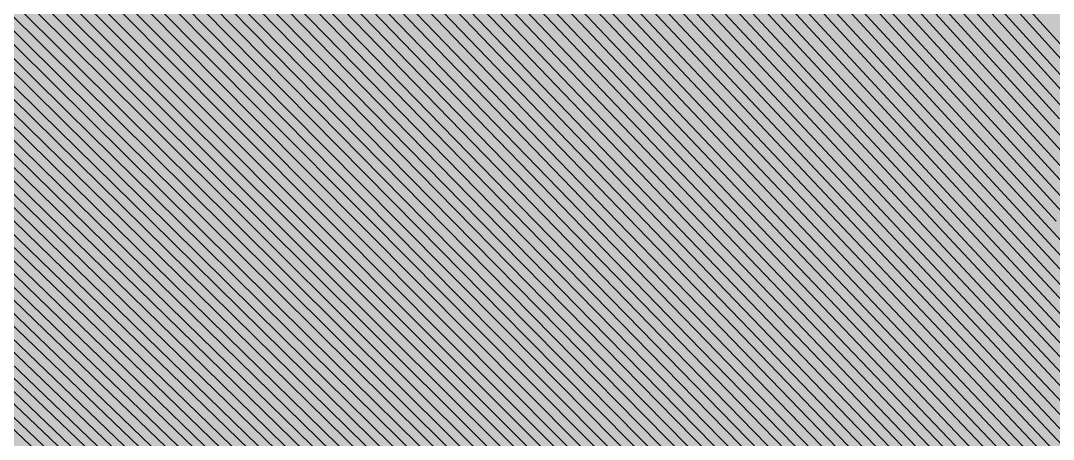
# Model space of a CAD drawing. Header units: metres. Extents: x -7231 to 10969, y -37556 to 1873.
# Drawn here: x -193.8 to 19.5, y -18148.8 to -18062.3 of the extents above; entities that cross this region are included whole.
import ezdxf

# ---------------------------------------------------------------- set-up
doc = ezdxf.new("R2010")
doc.units = ezdxf.units.M
for name, color, linetype in [('Metal1', 4, 'CONTINUOUS'), ('Metal2', 3, 'CONTINUOUS'), ('Polyimide', 7, 'CONTINUOUS')]:
    doc.layers.add(name, color=color, linetype=linetype)

msp = doc.modelspace()

# ---------------------------------------------------------------- hatches: boundary and pattern name
at = {"layer": 'Polyimide'}
msp.add_hatch(color=7, dxfattribs=at).paths.add_polyline_path([(4065.69, -468), (4066.67, -501.99), (4068.51, -535.99), (4071.41, -569.99), (4075.54, -603.99), (4081.04, -637.99), (4088.01, -671.99), (4096.52, -705.98), (4106.62, -739.98), (4118.33, -773.98), (4131.63, -807.98), (4146.49, -841.98), (4162.87, -875.98), (4180.68, -909.97), (4199.83, -943.97), (4220.22, -977.97), (4241.73, -1011.97), (4264.21, -1045.97), (4287.52, -1079.96), (4311.51, -1113.96), (4336.01, -1147.96), (4360.86, -1181.96), (4385.88, -1215.96), (4410.89, -1249.96), (4435.74, -1283.95), (4460.24, -1317.95), (4484.23, -1351.95), (4507.54, -1385.95), (4530.02, -1419.95), (4551.53, -1453.94), (4571.92, -1487.94), (4591.07, -1521.94), (4608.88, -1555.94), (4625.26, -1589.94), (4640.12, -1623.94), (4653.42, -1657.93), (4665.13, -1691.93), (4675.23, -1725.93), (4683.74, -1759.93), (4690.71, -1793.93), (4696.21, -1827.93), (4700.34, -1861.92), (4703.24, -1895.92), (4705.08, -1929.92), (4706.06, -1963.92), (4706.44, -1997.92), (4706.5, -2031.91), (4706.5, -4793.02), (4709.95, -4838.39), (4720.22, -4882.71), (4737.08, -4924.98), (4760.13, -4964.2), (4788.85, -4999.49), (4822.58, -5030.03), (4860.53, -5055.12), (4901.85, -5074.18), (4901.85, -5074.18), (4970.68, -5105.23), (5034.7, -5145.26), (5092.76, -5193.54), (5143.8, -5249.19), (5186.89, -5311.2), (5221.24, -5378.44), (5246.23, -5449.69), (5261.41, -5523.66), (5266.5, -5599), (5261.41, -5674.34), (5246.23, -5748.31), (5221.24, -5819.56), (5186.89, -5886.8), (5143.8, -5948.81), (5092.76, -6004.46), (5034.7, -6052.74), (4970.68, -6092.77), (4901.85, -6123.82), (4860.53, -6142.88), (4822.58, -6167.97), (4788.85, -6198.51), (4760.13, -6233.8), (4737.08, -6273.02), (4720.22, -6315.29), (4709.95, -6359.61), (4706.5, -6404.98), (4706.5, -9221.52), (4709.95, -9266.88), (4720.22, -9311.21), (4737.08, -9353.47), (4760.13, -9392.7), (4788.85, -9427.98), (4822.58, -9458.52), (4860.53, -9483.61), (4901.85, -9502.67), (4970.68, -9533.72), (5034.7, -9573.75), (5092.76, -9622.03), (5143.8, -9677.68), (5186.89, -9739.69), (5221.24, -9806.94), (5246.23, -9878.19), (5261.41, -9952.16), (5266.5, -10027.49), (5261.41, -10102.83), (5246.23, -10176.8), (5221.24, -10248.05), (5186.89, -10315.3), (5143.8, -10377.31), (5092.76, -10432.96), (5034.7, -10481.24), (4970.68, -10521.27), (4901.85, -10552.32), (4860.53, -10571.38), (4822.58, -10596.46), (4788.85, -10627), (4760.13, -10662.29), (4737.08, -10701.52), (4720.22, -10743.78), (4709.95, -10788.1), (4706.5, -10833.47), (4706.5, -13650.01), (4709.95, -13695.38), (4720.22, -13739.7), (4737.08, -13781.96), (4760.13, -13821.19), (4788.85, -13856.48), (4822.58, -13887.02), (4860.53, -13912.11), (4901.85, -13931.17), (4970.68, -13962.22), (5034.7, -14002.25), (5092.76, -14050.53), (5143.8, -14106.18), (5186.89, -14168.19), (5221.24, -14235.43), (5246.23, -14306.68), (5261.41, -14380.65), (5266.5, -14455.99), (5261.41, -14531.33), (5246.23, -14605.29), (5221.24, -14676.55), (5186.89, -14743.79), (5143.8, -14805.8), (5092.76, -14861.45), (5034.7, -14909.73), (4970.68, -14949.76), (4901.85, -14980.81), (4860.53, -14999.87), (4822.58, -15024.96), (4788.85, -15055.5), (4760.13, -15090.79), (4737.08, -15130.01), (4720.22, -15172.27), (4709.95, -15216.6), (4706.5, -15261.97), (4706.5, -15455.99), (4720.95, -15750.04), (4764.14, -16041.26), (4835.68, -16326.84), (4934.86, -16604.04), (5060.74, -16870.18), (5212.09, -17122.7), (5387.47, -17359.17), (5585.18, -17577.31), (5803.32, -17775.02), (6039.79, -17950.4), (6292.31, -18101.75), (6558.45, -18227.63), (6835.65, -18326.81), (7121.23, -18398.34), (7412.45, -18441.54), (7706.5, -18455.99), (9969.01, -18455.99), (10047.42, -18459.84), (10125.08, -18471.36), (10201.23, -18490.44), (10275.15, -18516.89), (10346.12, -18550.45), (10413.46, -18590.81), (10476.52, -18637.58), (10534.69, -18690.3), (10587.41, -18748.47), (10634.18, -18811.53), (10674.54, -18878.87), (10708.11, -18949.84), (10734.56, -19023.76), (10753.63, -19099.92), (10765.15, -19177.58), (10769.01, -19255.99), (10769.01, -20895.8), (10730.24, -20951.41), (10694.6, -21009.08), (10662.21, -21068.63), (10633.17, -21129.89), (10607.55, -21192.66), (10585.45, -21256.74), (10566.93, -21321.96), (10552.05, -21388.09), (10540.84, -21454.95), (10533.35, -21522.33), (10529.6, -21590.02), (10529.6, -21657.81), (10533.35, -21725.5), (10540.84, -21792.87), (10552.05, -21859.73), (10566.93, -21925.87), (10585.45, -21991.08), (10607.55, -22055.17), (10633.17, -22117.94), (10662.21, -22179.19), (10694.6, -22238.74), (10730.24, -22296.41), (10769.01, -22352.03), (10769.01, -32454.24), (10728.74, -32510.49), (10691.72, -32568.92), (10658.05, -32629.35), (10627.85, -32691.58), (10601.2, -32755.42), (10578.21, -32820.67), (10558.93, -32887.1), (10543.44, -32954.52), (10531.77, -33022.71), (10523.97, -33091.44), (10520.07, -33160.51), (10520.07, -33229.69), (10523.97, -33298.75), (10531.77, -33367.49), (10543.44, -33435.67), (10558.93, -33503.09), (10578.21, -33569.53), (10601.2, -33634.77), (10627.85, -33698.61), (10658.05, -33760.85), (10691.72, -33821.28), (10728.74, -33879.71), (10769.01, -33935.96), (10769.01, -36556), (10765.15, -36634.41), (10753.63, -36712.07), (10734.56, -36788.23), (10708.11, -36862.15), (10674.54, -36933.12), (10634.18, -37000.46), (10587.41, -37063.51), (10534.69, -37121.69), (10476.52, -37174.41), (10413.46, -37221.18), (10346.12, -37261.54), (10275.15, -37295.1), (10201.23, -37321.55), (10125.08, -37340.63), (10047.42, -37352.15), (9969.01, -37356), (-6231.01, -37356), (-6309.42, -37352.15), (-6387.08, -37340.63), (-6463.23, -37321.55), (-6537.15, -37295.1), (-6608.12, -37261.54), (-6675.46, -37221.18), (-6738.52, -37174.41), (-6796.69, -37121.69), (-6849.41, -37063.51), (-6896.18, -37000.46), (-6936.54, -36933.12), (-6970.11, -36862.15), (-6996.56, -36788.23), (-7015.63, -36712.07), (-7027.15, -36634.41), (-7031.01, -36556), (-7031.01, -33936), (-6990.74, -33879.75), (-6953.7, -33821.31), (-6920.03, -33760.88), (-6889.82, -33698.64), (-6863.18, -33634.8), (-6840.18, -33569.55), (-6820.9, -33503.11), (-6805.4, -33435.69), (-6793.74, -33367.49), (-6785.94, -33298.75), (-6782.03, -33229.68), (-6782.03, -33160.5), (-6785.94, -33091.43), (-6793.74, -33022.69), (-6805.4, -32954.5), (-6820.9, -32887.07), (-6840.18, -32820.63), (-6863.18, -32755.39), (-6889.82, -32691.54), (-6920.03, -32629.3), (-6953.7, -32568.87), (-6990.74, -32510.43), (-7031.01, -32454.18), (-7031.01, -22364.83), (-6990.74, -22308.58), (-6953.7, -22250.14), (-6920.03, -22189.71), (-6889.82, -22127.47), (-6863.18, -22063.62), (-6840.18, -21998.38), (-6820.9, -21931.94), (-6805.4, -21864.51), (-6793.74, -21796.32), (-6785.94, -21727.58), (-6782.03, -21658.51), (-6782.03, -21589.33), (-6785.94, -21520.26), (-6793.74, -21451.52), (-6805.4, -21383.32), (-6820.9, -21315.9), (-6840.18, -21249.46), (-6863.18, -21184.21), (-6889.82, -21120.37), (-6920.03, -21058.13), (-6953.7, -20997.7), (-6990.74, -20939.26), (-7031.01, -20883.01), (-7031.01, -19255.99), (-7027.15, -19177.58), (-7015.63, -19099.92), (-6996.56, -19023.76), (-6970.11, -18949.84), (-6936.54, -18878.87), (-6896.18, -18811.53), (-6849.41, -18748.47), (-6796.69, -18690.3), (-6738.52, -18637.58), (-6675.46, -18590.81), (-6608.12, -18550.45), (-6537.15, -18516.89), (-6463.23, -18490.44), (-6387.08, -18471.36), (-6309.42, -18459.84), (-6231.01, -18455.99), (-3968.5, -18455.99), (-3674.45, -18441.54), (-3383.23, -18398.34), (-3097.65, -18326.81), (-2820.45, -18227.63), (-2554.31, -18101.75), (-2301.79, -17950.4), (-2065.32, -17775.02), (-1847.18, -17577.31), (-1649.47, -17359.17), (-1474.09, -17122.7), (-1322.74, -16870.18), (-1196.86, -16604.04), (-1097.68, -16326.84), (-1026.14, -16041.26), (-982.95, -15750.04), (-968.5, -15455.99), (-968.5, -15261.97), (-971.95, -15216.6), (-982.22, -15172.27), (-999.08, -15130.01), (-1022.13, -15090.79), (-1050.85, -15055.5), (-1084.58, -15024.96), (-1122.53, -14999.87), (-1163.85, -14980.81), (-1232.68, -14949.76), (-1296.7, -14909.73), (-1354.76, -14861.45), (-1405.8, -14805.8), (-1448.89, -14743.79), (-1483.24, -14676.55), (-1508.23, -14605.29), (-1523.41, -14531.33), (-1528.5, -14455.99), (-1523.41, -14380.65), (-1508.23, -14306.68), (-1483.24, -14235.43), (-1448.89, -14168.19), (-1405.8, -14106.18), (-1354.76, -14050.53), (-1296.7, -14002.25), (-1232.68, -13962.22), (-1163.85, -13931.17), (-1122.53, -13912.11), (-1084.58, -13887.02), (-1050.85, -13856.48), (-1022.13, -13821.19), (-999.08, -13781.96), (-982.22, -13739.7), (-971.95, -13695.38), (-968.5, -13650.01), (-968.5, -12309.64), (-971.95, -12264.27), (-982.22, -12219.94), (-999.08, -12177.68), (-1022.13, -12138.46), (-1050.85, -12103.17), (-1084.58, -12072.63), (-1122.53, -12047.54), (-1163.85, -12028.48), (-1232.68, -11997.43), (-1296.7, -11957.4), (-1354.76, -11909.12), (-1405.8, -11853.47), (-1448.89, -11791.46), (-1483.24, -11724.22), (-1508.23, -11652.96), (-1523.41, -11579), (-1528.5, -11503.66), (-1523.41, -11428.32), (-1508.23, -11354.35), (-1483.24, -11283.1), (-1448.89, -11215.86), (-1405.8, -11153.85), (-1354.76, -11098.2), (-1296.7, -11049.92), (-1232.68, -11009.89), (-1163.85, -10978.84), (-1122.53, -10959.78), (-1084.58, -10934.69), (-1050.85, -10904.15), (-1022.13, -10868.86), (-999.08, -10829.63), (-982.22, -10787.37), (-971.95, -10743.05), (-968.5, -10697.68), (-968.5, -9357.31), (-971.95, -9311.94), (-982.22, -9267.62), (-999.08, -9225.35), (-1022.13, -9186.13), (-1050.85, -9150.84), (-1084.58, -9120.3), (-1122.53, -9095.21), (-1163.85, -9076.15), (-1163.85, -9076.15), (-1232.68, -9045.1), (-1296.7, -9005.07), (-1354.76, -8956.79), (-1405.8, -8901.14), (-1448.89, -8839.13), (-1483.24, -8771.89), (-1508.23, -8700.64), (-1523.41, -8626.67), (-1528.5, -8551.33), (-1523.41, -8475.99), (-1508.23, -8402.02), (-1483.24, -8330.77), (-1448.89, -8263.53), (-1405.8, -8201.52), (-1354.76, -8145.87), (-1296.7, -8097.59), (-1232.68, -8057.56), (-1163.85, -8026.51), (-1163.85, -8026.51), (-1122.53, -8007.45), (-1084.58, -7982.36), (-1050.85, -7951.82), (-1022.13, -7916.53), (-999.08, -7877.31), (-982.22, -7835.04), (-971.95, -7790.72), (-968.5, -7745.35), (-968.5, -6404.98), (-971.95, -6359.61), (-982.22, -6315.29), (-999.08, -6273.02), (-1022.13, -6233.8), (-1050.85, -6198.51), (-1084.58, -6167.97), (-1122.53, -6142.88), (-1163.85, -6123.82), (-1163.85, -6123.82), (-1232.68, -6092.77), (-1296.7, -6052.74), (-1354.76, -6004.46), (-1405.8, -5948.81), (-1448.89, -5886.8), (-1483.24, -5819.56), (-1508.23, -5748.31), (-1523.41, -5674.34), (-1528.5, -5599), (-1523.41, -5523.66), (-1508.23, -5449.69), (-1483.24, -5378.44), (-1448.89, -5311.2), (-1405.8, -5249.19), (-1354.76, -5193.54), (-1296.7, -5145.26), (-1232.68, -5105.23), (-1163.85, -5074.18), (-1163.85, -5074.18), (-1122.53, -5055.12), (-1084.58, -5030.03), (-1050.85, -4999.49), (-1022.13, -4964.2), (-999.08, -4924.98), (-982.22, -4882.71), (-971.95, -4838.39), (-968.5, -4793.02), (-968.5, -2031.91), (-968.44, -1997.92), (-968.06, -1963.92), (-967.05, -1929.92), (-965.18, -1895.92), (-962.22, -1861.92), (-958.01, -1827.93), (-952.41, -1793.93), (-945.31, -1759.93), (-936.64, -1725.93), (-926.35, -1691.93), (-914.43, -1657.93), (-900.88, -1623.94), (-885.74, -1589.94), (-869.05, -1555.94), (-850.91, -1521.94), (-831.4, -1487.94), (-810.63, -1453.94), (-788.72, -1419.95), (-765.82, -1385.95), (-742.07, -1351.95), (-717.63, -1317.95), (-692.67, -1283.95), (-667.36, -1249.96), (-641.88, -1215.96), (-616.39, -1181.96), (-591.08, -1147.96), (-566.12, -1113.96), (-541.68, -1079.96), (-517.93, -1045.97), (-495.03, -1011.97), (-473.12, -977.97), (-452.35, -943.97), (-432.84, -909.97), (-414.7, -875.98), (-398.01, -841.98), (-382.87, -807.98), (-369.32, -773.98), (-357.4, -739.98), (-347.11, -705.98), (-338.44, -671.99), (-331.34, -637.99), (-325.74, -603.99), (-321.53, -569.99), (-318.57, -535.99), (-316.7, -501.99), (-315.69, -468), (-315.31, -434), (-315.25, -400), (-315.25, 401), (-315.25, 451), (-315.25, 1644), (-270.25, 1644), (-270.03, 1637.13), (-269.35, 1630.29), (-268.23, 1623.52), (-266.67, 1616.82), (-264.68, 1610.25), (-262.26, 1603.82), (-259.42, 1597.56), (-256.18, 1591.5), (-252.55, 1585.67), (-248.55, 1580.08), (-244.19, 1574.77), (-239.5, 1569.75), (-234.48, 1565.06), (-229.17, 1560.7), (-223.58, 1556.7), (-217.75, 1553.07), (-211.69, 1549.83), (-205.43, 1546.99), (-199, 1544.57), (-192.43, 1542.58), (-185.73, 1541.02), (-178.96, 1539.9), (-172.12, 1539.22), (-165.25, 1539), (-158.38, 1539.22), (-151.54, 1539.9), (-144.77, 1541.02), (-138.07, 1542.58), (-131.5, 1544.57), (-125.07, 1546.99), (-118.81, 1549.83), (-112.75, 1553.07), (-106.92, 1556.7), (-101.33, 1560.7), (-96.02, 1565.06), (-91, 1569.75), (-86.31, 1574.77), (-81.95, 1580.08), (-77.95, 1585.67), (-74.32, 1591.5), (-71.08, 1597.56), (-68.24, 1603.82), (-65.82, 1610.25), (-63.83, 1616.82), (-62.27, 1623.52), (-61.15, 1630.29), (-60.47, 1637.13), (-60.25, 1644), (1853, 1644), (1853, 1573), (3815.25, 1573), (3815.46, 1579.54), (3816.11, 1586.05), (3817.17, 1592.51), (3818.66, 1598.88), (3820.56, 1605.14), (3822.86, 1611.27), (3825.56, 1617.23), (3828.65, 1623), (3832.1, 1628.56), (3835.91, 1633.88), (3840.07, 1638.93), (3844.54, 1643.71), (3849.32, 1648.18), (3854.37, 1652.34), (3859.69, 1656.15), (3865.25, 1659.6), (3871.02, 1662.69), (3876.98, 1665.39), (3883.11, 1667.69), (3889.37, 1669.59), (3895.74, 1671.08), (3902.2, 1672.14), (3908.71, 1672.79), (3915.25, 1673), (3921.79, 1672.79), (3928.3, 1672.14), (3934.76, 1671.08), (3941.13, 1669.59), (3947.39, 1667.69), (3953.52, 1665.39), (3959.48, 1662.69), (3965.25, 1659.6), (3970.81, 1656.15), (3976.13, 1652.34), (3981.18, 1648.18), (3985.96, 1643.71), (3990.43, 1638.93), (3994.59, 1633.88), (3998.4, 1628.56), (4001.85, 1623), (4004.94, 1617.23), (4007.64, 1611.27), (4009.94, 1605.14), (4011.84, 1598.88), (4013.33, 1592.51), (4014.39, 1586.05), (4015.04, 1579.54), (4015.25, 1573), (4065.25, 1573), (4065.25, 451), (4065.25, 401), (4065.25, -400), (4065.31, -434), (4065.69, -468)])

# ---------------------------------------------------------------- linework, layer by layer
at = {"layer": 'Metal1'}
for points in [[(-311.1, -17766.24), (-290.15, -17788.74), (-269.21, -17811.24), (-248.26, -17833.74), (-227.32, -17856.24), (-206.37, -17878.74), (-185.43, -17901.24), (-164.48, -17923.74), (-143.54, -17946.24), (-122.59, -17968.74), (-101.65, -17991.24), (-80.7, -18013.74), (-59.76, -18036.25), (-38.81, -18058.75), (-17.87, -18081.25), (3.08, -18103.75), (24.02, -18126.25)], [(-297.86, -17766.24), (-277.04, -17788.74), (-256.22, -17811.24), (-235.41, -17833.74), (-214.59, -17856.24), (-193.77, -17878.74), (-172.95, -17901.24), (-152.13, -17923.74), (-131.32, -17946.25), (-110.5, -17968.75), (-89.68, -17991.25), (-68.86, -18013.75), (-48.05, -18036.25), (-27.23, -18058.75), (-6.41, -18081.25), (14.41, -18103.75), (35.23, -18126.25)], [(-284.62, -17766.24), (-263.93, -17788.74), (-243.24, -17811.24), (-222.55, -17833.74), (-201.86, -17856.24), (-181.17, -17878.75), (-160.48, -17901.25), (-139.78, -17923.75), (-119.09, -17946.25), (-98.4, -17968.75), (-77.71, -17991.25), (-57.02, -18013.75), (-36.33, -18036.25), (-15.64, -18058.75), (5.05, -18081.25), (25.74, -18103.75)], [(-271.38, -17766.24), (-250.82, -17788.74), (-230.25, -17811.25), (-209.69, -17833.75), (-189.13, -17856.25), (-168.56, -17878.75), (-148, -17901.25), (-127.44, -17923.75), (-106.87, -17946.25), (-86.31, -17968.75), (-65.74, -17991.25), (-45.18, -18013.75), (-24.62, -18036.25), (-4.05, -18058.75), (16.51, -18081.25), (37.07, -18103.75)], [(-258.14, -17766.25), (-237.7, -17788.75), (-217.27, -17811.25), (-196.83, -17833.75), (-176.4, -17856.25), (-155.96, -17878.75), (-135.52, -17901.25), (-115.09, -17923.75), (-94.65, -17946.25), (-74.21, -17968.75), (-53.78, -17991.25), (-33.34, -18013.75), (-12.9, -18036.25), (7.53, -18058.76), (27.97, -18081.26)], [(22.56, -18127.61), (1.61, -18105.11), (-19.33, -18082.61), (-40.28, -18060.11), (-61.22, -18037.61), (-82.17, -18015.11), (-103.11, -17992.61), (-124.06, -17970.11), (-145, -17947.61), (-165.95, -17925.1), (-186.89, -17902.6), (-207.84, -17880.1), (-228.78, -17857.6), (-249.73, -17835.1), (-270.67, -17812.6), (-291.62, -17790.1), (-312.56, -17767.6)], [(33.76, -18127.61), (12.94, -18105.11), (-7.88, -18082.61), (-28.7, -18060.11), (-49.51, -18037.61), (-70.33, -18015.11), (-91.15, -17992.6), (-111.97, -17970.1), (-132.78, -17947.6), (-153.6, -17925.1), (-174.42, -17902.6), (-195.24, -17880.1), (-216.06, -17857.6), (-236.87, -17835.1), (-257.69, -17812.6), (-278.51, -17790.1), (-299.33, -17767.6)], [(24.27, -18105.11), (3.58, -18082.61), (-17.11, -18060.1), (-37.8, -18037.6), (-58.49, -18015.1), (-79.18, -17992.6), (-99.88, -17970.1), (-120.57, -17947.6), (-141.26, -17925.1), (-161.95, -17902.6), (-182.64, -17880.1), (-203.33, -17857.6), (-224.02, -17835.1), (-244.71, -17812.6), (-265.4, -17790.1), (-286.09, -17767.6)], [(35.6, -18105.1), (15.03, -18082.6), (-5.53, -18060.1), (-26.09, -18037.6), (-46.66, -18015.1), (-67.22, -17992.6), (-87.78, -17970.1), (-108.35, -17947.6), (-128.91, -17925.1), (-149.48, -17902.6), (-170.04, -17880.1), (-190.6, -17857.6), (-211.17, -17835.1), (-231.73, -17812.59), (-252.29, -17790.09), (-272.86, -17767.59)], [(26.49, -18082.6), (6.05, -18060.1), (-14.38, -18037.6), (-34.82, -18015.1), (-55.26, -17992.6), (-75.69, -17970.1), (-96.13, -17947.6), (-116.57, -17925.1), (-137, -17902.6), (-157.44, -17880.09), (-177.88, -17857.59), (-198.31, -17835.09), (-218.75, -17812.59), (-239.19, -17790.09), (-259.62, -17767.59)], [(-316.38, -17788.73), (-295.18, -17811.23), (-273.98, -17833.74), (-252.78, -17856.24), (-231.58, -17878.74), (-210.38, -17901.24), (-189.18, -17923.74), (-167.98, -17946.24), (-146.78, -17968.74), (-125.58, -17991.24), (-104.39, -18013.74), (-83.19, -18036.24), (-61.99, -18058.74), (-40.79, -18081.24), (-19.59, -18103.74), (1.61, -18126.24), (22.81, -18148.74)], [(-303.27, -17788.74), (-282.19, -17811.24), (-261.12, -17833.74), (-240.05, -17856.24), (-218.98, -17878.74), (-197.91, -17901.24), (-176.83, -17923.74), (-155.76, -17946.24), (-134.69, -17968.74), (-113.62, -17991.24), (-92.54, -18013.74), (-71.47, -18036.24), (-50.4, -18058.74), (-29.33, -18081.24), (-8.26, -18103.75), (12.82, -18126.25), (33.89, -18148.75)], [(21.35, -18150.12), (0.16, -18127.62), (-21.04, -18105.11), (-42.24, -18082.61), (-63.44, -18060.11), (-84.64, -18037.61), (-105.84, -18015.11), (-127.04, -17992.61), (-148.24, -17970.11), (-169.44, -17947.61), (-190.64, -17925.11), (-211.84, -17902.61), (-233.04, -17880.11), (-254.24, -17857.61), (-275.43, -17835.11), (-296.63, -17812.61), (-317.83, -17790.11)], [(32.43, -18150.11), (11.36, -18127.61), (-9.72, -18105.11), (-30.79, -18082.61), (-51.86, -18060.11), (-72.93, -18037.61), (-94, -18015.11), (-115.08, -17992.61), (-136.15, -17970.11), (-157.22, -17947.61), (-178.29, -17925.11), (-199.36, -17902.61), (-220.44, -17880.11), (-241.51, -17857.61), (-262.58, -17835.1), (-283.65, -17812.6), (-304.73, -17790.1)], [(-321.15, -17811.23), (-299.69, -17833.73), (-278.24, -17856.23), (-256.79, -17878.73), (-235.33, -17901.23), (-213.88, -17923.73), (-192.43, -17946.23), (-170.97, -17968.73), (-149.52, -17991.24), (-128.07, -18013.74), (-106.61, -18036.24), (-85.16, -18058.74), (-63.71, -18081.24), (-42.25, -18103.74), (-20.8, -18126.24), (0.65, -18148.74), (22.11, -18171.24)], [(-308.16, -17811.23), (-286.84, -17833.73), (-265.51, -17856.23), (-244.18, -17878.73), (-222.86, -17901.23), (-201.53, -17923.74), (-180.21, -17946.24), (-158.88, -17968.74), (-137.55, -17991.24), (-116.23, -18013.74), (-94.9, -18036.24), (-73.57, -18058.74), (-52.25, -18081.24), (-30.92, -18103.74), (-9.59, -18126.24), (11.73, -18148.74), (33.06, -18171.24)], [(31.61, -18172.62), (10.28, -18150.12), (-11.05, -18127.62), (-32.37, -18105.12), (-53.7, -18082.62), (-75.03, -18060.12), (-96.35, -18037.61), (-117.68, -18015.11), (-139, -17992.61), (-160.33, -17970.11), (-181.66, -17947.61), (-202.98, -17925.11), (-224.31, -17902.61), (-245.64, -17880.11), (-266.96, -17857.61), (-288.29, -17835.11), (-309.61, -17812.61)], [(31.29, -18195.12), (9.71, -18172.62), (-11.87, -18150.12), (-33.45, -18127.62), (-55.03, -18105.12), (-76.61, -18082.62), (-98.19, -18060.12), (-119.77, -18037.62), (-141.35, -18015.12), (-162.93, -17992.62), (-184.51, -17970.12), (-206.09, -17947.62), (-227.67, -17925.12), (-249.25, -17902.62), (-270.83, -17880.11), (-292.42, -17857.61), (-314, -17835.11)], [(-312.55, -17833.73), (-290.97, -17856.23), (-269.39, -17878.73), (-247.81, -17901.23), (-226.23, -17923.73), (-204.65, -17946.23), (-183.07, -17968.73), (-161.49, -17991.23), (-139.91, -18013.73), (-118.33, -18036.23), (-96.75, -18058.74), (-75.17, -18081.24), (-53.59, -18103.74), (-32, -18126.24), (-10.42, -18148.74), (11.16, -18171.24), (32.74, -18193.74)], [(20.66, -18172.62), (-0.79, -18150.12), (-22.25, -18127.62), (-43.7, -18105.12), (-65.15, -18082.62), (-86.61, -18060.12), (-108.06, -18037.62), (-129.51, -18015.12), (-150.97, -17992.62), (-172.42, -17970.11), (-193.87, -17947.61), (-215.33, -17925.11), (-236.78, -17902.61), (-258.24, -17880.11), (-279.69, -17857.61), (-301.14, -17835.11)], [(-316.43, -17856.23), (-294.6, -17878.73), (-272.76, -17901.23), (-250.93, -17923.73), (-229.09, -17946.23), (-207.26, -17968.73), (-185.42, -17991.23), (-163.59, -18013.73), (-141.75, -18036.23), (-119.92, -18058.73), (-98.08, -18081.23), (-76.25, -18103.73), (-54.41, -18126.23), (-32.58, -18148.73), (-10.75, -18171.23), (11.09, -18193.74), (32.92, -18216.24)], [(-303.7, -17856.23), (-282, -17878.73), (-260.29, -17901.23), (-238.58, -17923.73), (-216.87, -17946.23), (-195.16, -17968.73), (-173.46, -17991.23), (-151.75, -18013.73), (-130.04, -18036.23), (-108.33, -18058.73), (-86.63, -18081.23), (-64.92, -18103.73), (-43.21, -18126.24), (-21.5, -18148.74), (0.21, -18171.24), (21.91, -18193.74)], [(31.49, -18217.63), (9.65, -18195.13), (-12.18, -18172.63), (-34.02, -18150.13), (-55.85, -18127.63), (-77.69, -18105.13), (-99.52, -18082.62), (-121.35, -18060.12), (-143.19, -18037.62), (-165.02, -18015.12), (-186.86, -17992.62), (-208.69, -17970.12), (-230.53, -17947.62), (-252.36, -17925.12), (-274.2, -17902.62), (-296.03, -17880.12), (-317.87, -17857.62)], [(20.47, -18195.13), (-1.23, -18172.63), (-22.94, -18150.12), (-44.65, -18127.62), (-66.36, -18105.12), (-88.06, -18082.62), (-109.77, -18060.12), (-131.48, -18037.62), (-153.19, -18015.12), (-174.9, -17992.62), (-196.6, -17970.12), (-218.31, -17947.62), (-240.02, -17925.12), (-261.73, -17902.62), (-283.43, -17880.12), (-305.14, -17857.62)], [(32.19, -18240.13), (10.1, -18217.63), (-11.99, -18195.13), (-34.07, -18172.63), (-56.16, -18150.13), (-78.25, -18127.63), (-100.34, -18105.13), (-122.43, -18082.63), (-144.52, -18060.13), (-166.61, -18037.63), (-188.7, -18015.13), (-210.79, -17992.63), (-232.88, -17970.13), (-254.97, -17947.62), (-277.05, -17925.12), (-299.14, -17902.62), (-321.23, -17880.12)], [(-319.81, -17878.72), (-297.72, -17901.22), (-275.63, -17923.72), (-253.54, -17946.22), (-231.45, -17968.72), (-209.36, -17991.23), (-187.27, -18013.73), (-165.18, -18036.23), (-143.09, -18058.73), (-121, -18081.23), (-98.91, -18103.73), (-76.83, -18126.23), (-54.74, -18148.73), (-32.65, -18171.23), (-10.56, -18193.73), (11.53, -18216.23), (33.62, -18238.73)], [(20.8, -18217.63), (-1.17, -18195.13), (-23.13, -18172.63), (-45.09, -18150.13), (-67.05, -18127.63), (-89.01, -18105.13), (-110.98, -18082.63), (-132.94, -18060.13), (-154.9, -18037.63), (-176.86, -18015.12), (-198.82, -17992.62), (-220.79, -17970.12), (-242.75, -17947.62), (-264.71, -17925.12), (-286.67, -17902.62), (-308.63, -17880.12)], [(-307.2, -17878.72), (-285.24, -17901.22), (-263.28, -17923.73), (-241.32, -17946.23), (-219.35, -17968.73), (-197.39, -17991.23), (-175.43, -18013.73), (-153.47, -18036.23), (-131.51, -18058.73), (-109.54, -18081.23), (-87.58, -18103.73), (-65.62, -18126.23), (-43.66, -18148.73), (-21.7, -18171.23), (0.27, -18193.73), (22.23, -18216.23)], [(-322.67, -17901.22), (-300.33, -17923.72), (-277.98, -17946.22), (-255.64, -17968.72), (-233.3, -17991.22), (-210.95, -18013.72), (-188.61, -18036.22), (-166.27, -18058.72), (-143.92, -18081.22), (-121.58, -18103.72), (-99.24, -18126.23), (-76.89, -18148.73), (-54.55, -18171.23), (-32.21, -18193.73), (-9.86, -18216.23), (12.48, -18238.73), (34.82, -18261.23)], [(-310.19, -17901.22), (-287.98, -17923.72), (-265.76, -17946.22), (-243.54, -17968.72), (-221.33, -17991.22), (-199.11, -18013.72), (-176.9, -18036.22), (-154.68, -18058.73), (-132.46, -18081.23), (-110.25, -18103.73), (-88.03, -18126.23), (-65.81, -18148.73), (-43.6, -18171.23), (-21.38, -18193.73), (0.83, -18216.23), (23.05, -18238.73)], [(21.63, -18240.14), (-0.59, -18217.63), (-22.8, -18195.13), (-45.02, -18172.63), (-67.24, -18150.13), (-89.45, -18127.63), (-111.67, -18105.13), (-133.89, -18082.63), (-156.1, -18060.13), (-178.32, -18037.63), (-200.53, -18015.13), (-222.75, -17992.63), (-244.97, -17970.13), (-267.18, -17947.63), (-289.4, -17925.13), (-311.62, -17902.63)], [(22.97, -18262.64), (0.5, -18240.14), (-21.97, -18217.64), (-44.44, -18195.14), (-66.91, -18172.64), (-89.39, -18150.14), (-111.86, -18127.64), (-134.33, -18105.14), (-156.8, -18082.63), (-179.27, -18060.13), (-201.74, -18037.63), (-224.21, -18015.13), (-246.68, -17992.63), (-269.15, -17970.13), (-291.62, -17947.63), (-314.09, -17925.13)], [(-312.68, -17923.72), (-290.2, -17946.22), (-267.73, -17968.72), (-245.26, -17991.22), (-222.79, -18013.72), (-200.32, -18036.22), (-177.85, -18058.72), (-155.38, -18081.22), (-132.91, -18103.72), (-110.44, -18126.22), (-87.97, -18148.72), (-65.5, -18171.22), (-43.03, -18193.73), (-20.56, -18216.23), (1.91, -18238.73), (24.38, -18261.23)], [(33.41, -18262.64), (11.06, -18240.14), (-11.28, -18217.64), (-33.62, -18195.14), (-55.97, -18172.64), (-78.31, -18150.13), (-100.65, -18127.63), (-123, -18105.13), (-145.34, -18082.63), (-167.68, -18060.13), (-190.03, -18037.63), (-212.37, -18015.13), (-234.72, -17992.63), (-257.06, -17970.13), (-279.4, -17947.63), (-301.75, -17925.13)], [(-314.65, -17946.21), (-291.92, -17968.71), (-269.2, -17991.21), (-246.47, -18013.72), (-223.75, -18036.22), (-201.03, -18058.72), (-178.3, -18081.22), (-155.58, -18103.72), (-132.85, -18126.22), (-110.13, -18148.72), (-87.4, -18171.22), (-64.68, -18193.72), (-41.95, -18216.22), (-19.23, -18238.72), (3.5, -18261.22), (26.22, -18283.72)], [(-302.43, -17946.22), (-279.83, -17968.72), (-257.23, -17991.22), (-234.63, -18013.72), (-212.04, -18036.22), (-189.44, -18058.72), (-166.84, -18081.22), (-144.24, -18103.72), (-121.65, -18126.22), (-99.05, -18148.72), (-76.45, -18171.22), (-53.85, -18193.72), (-31.25, -18216.22), (-8.66, -18238.72), (13.94, -18261.23), (36.54, -18283.73)], [(24.82, -18285.15), (2.09, -18262.64), (-20.63, -18240.14), (-43.36, -18217.64), (-66.08, -18195.14), (-88.81, -18172.64), (-111.53, -18150.14), (-134.26, -18127.64), (-156.98, -18105.14), (-179.71, -18082.64), (-202.43, -18060.14), (-225.16, -18037.64), (-247.88, -18015.14), (-270.61, -17992.64), (-293.33, -17970.14), (-316.06, -17947.63)], [(35.13, -18285.14), (12.53, -18262.64), (-10.07, -18240.14), (-32.67, -18217.64), (-55.26, -18195.14), (-77.86, -18172.64), (-100.46, -18150.14), (-123.06, -18127.64), (-145.65, -18105.14), (-168.25, -18082.64), (-190.85, -18060.14), (-213.45, -18037.64), (-236.05, -18015.13), (-258.64, -17992.63), (-281.24, -17970.13), (-303.84, -17947.63)], [(27.17, -18307.65), (4.19, -18285.15), (-18.79, -18262.65), (-41.76, -18240.15), (-64.74, -18217.65), (-87.72, -18195.15), (-110.7, -18172.65), (-133.68, -18150.14), (-156.66, -18127.64), (-179.64, -18105.14), (-202.62, -18082.64), (-225.6, -18060.14), (-248.58, -18037.64), (-271.56, -18015.14), (-294.53, -17992.64), (-317.51, -17970.14)], [(-316.11, -17968.71), (-293.14, -17991.21), (-270.16, -18013.71), (-247.18, -18036.21), (-224.2, -18058.71), (-201.22, -18081.21), (-178.24, -18103.71), (-155.26, -18126.22), (-132.28, -18148.72), (-109.3, -18171.22), (-86.32, -18193.72), (-63.34, -18216.22), (-40.37, -18238.72), (-17.39, -18261.22), (5.59, -18283.72), (28.57, -18306.22)], [(37.36, -18307.65), (14.5, -18285.15), (-8.35, -18262.65), (-31.2, -18240.15), (-54.05, -18217.64), (-76.9, -18195.14), (-99.76, -18172.64), (-122.61, -18150.14), (-145.46, -18127.64), (-168.31, -18105.14), (-191.16, -18082.64), (-214.01, -18060.14), (-236.87, -18037.64), (-259.72, -18015.14), (-282.57, -17992.64), (-305.42, -17970.14)], [(-304.02, -17968.71), (-281.17, -17991.21), (-258.32, -18013.71), (-235.46, -18036.21), (-212.61, -18058.72), (-189.76, -18081.22), (-166.91, -18103.72), (-144.06, -18126.22), (-121.2, -18148.72), (-98.35, -18171.22), (-75.5, -18193.72), (-52.65, -18216.22), (-29.8, -18238.72), (-6.94, -18261.22), (15.91, -18283.72), (38.76, -18306.22)], [(-317.07, -17991.21), (-293.84, -18013.71), (-270.6, -18036.21), (-247.37, -18058.71), (-224.14, -18081.21), (-200.9, -18103.71), (-177.67, -18126.21), (-154.44, -18148.71), (-131.2, -18171.21), (-107.97, -18193.71), (-84.74, -18216.21), (-61.5, -18238.71), (-38.27, -18261.22), (-15.04, -18283.72), (8.2, -18306.22), (31.43, -18328.72)], [(-305.1, -17991.21), (-282, -18013.71), (-258.89, -18036.21), (-235.78, -18058.71), (-212.68, -18081.21), (-189.57, -18103.71), (-166.47, -18126.21), (-143.36, -18148.71), (-120.25, -18171.21), (-97.15, -18193.72), (-74.04, -18216.22), (-50.94, -18238.72), (-27.83, -18261.22), (-4.72, -18283.72), (18.38, -18306.22), (41.49, -18328.72)], [(30.04, -18330.15), (6.8, -18307.65), (-16.43, -18285.15), (-39.66, -18262.65), (-62.9, -18240.15), (-86.13, -18217.65), (-109.36, -18195.15), (-132.6, -18172.65), (-155.83, -18150.15), (-179.06, -18127.65), (-202.3, -18105.15), (-225.53, -18082.65), (-248.76, -18060.15), (-272, -18037.65), (-295.23, -18015.14), (-318.46, -17992.64)], [(40.09, -18330.15), (16.99, -18307.65), (-6.12, -18285.15), (-29.22, -18262.65), (-52.33, -18240.15), (-75.44, -18217.65), (-98.54, -18195.15), (-121.65, -18172.65), (-144.76, -18150.15), (-167.86, -18127.65), (-190.97, -18105.15), (-214.07, -18082.64), (-237.18, -18060.14), (-260.29, -18037.64), (-283.39, -18015.14), (-306.5, -17992.64)], [(-317.52, -18013.7), (-294.03, -18036.2), (-270.54, -18058.71), (-247.06, -18081.21), (-223.57, -18103.71), (-200.08, -18126.21), (-176.59, -18148.71), (-153.11, -18171.21), (-129.62, -18193.71), (-106.13, -18216.21), (-82.64, -18238.71), (-59.16, -18261.21), (-35.67, -18283.71), (-12.18, -18306.21), (11.31, -18328.71), (34.79, -18351.21)], [(-305.68, -18013.71), (-282.32, -18036.21), (-258.96, -18058.71), (-235.6, -18081.21), (-212.24, -18103.71), (-188.88, -18126.21), (-165.52, -18148.71), (-142.16, -18171.21), (-118.79, -18193.71), (-95.43, -18216.21), (-72.07, -18238.71), (-48.71, -18261.21), (-25.35, -18283.71), (-1.99, -18306.21), (21.37, -18328.72)], [(33.41, -18352.66), (9.92, -18330.16), (-13.56, -18307.66), (-37.05, -18285.16), (-60.54, -18262.66), (-84.03, -18240.16), (-107.51, -18217.65), (-131, -18195.15), (-154.49, -18172.65), (-177.98, -18150.15), (-201.46, -18127.65), (-224.95, -18105.15), (-248.44, -18082.65), (-271.93, -18060.15), (-295.42, -18037.65), (-318.9, -18015.15)], [(19.98, -18330.16), (-3.38, -18307.66), (-26.74, -18285.15), (-50.1, -18262.65), (-73.46, -18240.15), (-96.82, -18217.65), (-120.18, -18195.15), (-143.54, -18172.65), (-166.9, -18150.15), (-190.26, -18127.65), (-213.62, -18105.15), (-236.98, -18082.65), (-260.34, -18060.15), (-283.71, -18037.65), (-307.07, -18015.15)], [(-305.75, -18036.2), (-282.13, -18058.7), (-258.52, -18081.2), (-234.9, -18103.71), (-211.29, -18126.21), (-187.67, -18148.71), (-164.06, -18171.21), (-140.44, -18193.71), (-116.83, -18216.21), (-93.21, -18238.71), (-69.6, -18261.21), (-45.98, -18283.71), (-22.37, -18306.21), (1.25, -18328.71), (24.86, -18351.21)], [(23.48, -18352.66), (-0.13, -18330.16), (-23.75, -18307.66), (-47.36, -18285.16), (-70.98, -18262.66), (-94.59, -18240.16), (-118.21, -18217.66), (-141.82, -18195.16), (-165.44, -18172.66), (-189.05, -18150.15), (-212.67, -18127.65), (-236.28, -18105.15), (-259.9, -18082.65), (-283.51, -18060.15), (-307.12, -18037.65)]]:
    msp.add_lwpolyline(points, dxfattribs=at)
at = {"layer": 'Metal2'}
for points in [[(-317.72, -17766.24), (-296.71, -17788.74), (-275.7, -17811.24), (-254.69, -17833.74), (-233.68, -17856.24), (-212.68, -17878.74), (-191.67, -17901.24), (-170.66, -17923.74), (-149.65, -17946.24), (-128.64, -17968.74), (-107.63, -17991.24), (-86.62, -18013.74), (-65.62, -18036.24), (-44.61, -18058.75), (-23.6, -18081.25), (-2.59, -18103.75), (18.42, -18126.25), (39.43, -18148.75)], [(-304.48, -17766.24), (-283.6, -17788.74), (-262.72, -17811.24), (-241.83, -17833.74), (-220.95, -17856.24), (-200.07, -17878.74), (-179.19, -17901.24), (-158.31, -17923.74), (-137.43, -17946.24), (-116.55, -17968.74), (-95.66, -17991.25), (-74.78, -18013.75), (-53.9, -18036.25), (-33.02, -18058.75), (-12.14, -18081.25), (8.74, -18103.75), (29.62, -18126.25)], [(-291.24, -17766.24), (-270.49, -17788.74), (-249.73, -17811.24), (-228.98, -17833.74), (-208.22, -17856.24), (-187.47, -17878.74), (-166.71, -17901.24), (-145.96, -17923.75), (-125.21, -17946.25), (-104.45, -17968.75), (-83.7, -17991.25), (-62.94, -18013.75), (-42.19, -18036.25), (-21.43, -18058.75), (-0.68, -18081.25), (20.07, -18103.75)], [(-278, -17766.24), (-257.37, -17788.74), (-236.75, -17811.24), (-216.12, -17833.75), (-195.49, -17856.25), (-174.86, -17878.75), (-154.24, -17901.25), (-133.61, -17923.75), (-112.98, -17946.25), (-92.36, -17968.75), (-71.73, -17991.25), (-51.1, -18013.75), (-30.47, -18036.25), (-9.85, -18058.75), (10.78, -18081.25), (31.41, -18103.75)], [(-264.76, -17766.25), (-244.26, -17788.75), (-223.76, -17811.25), (-203.26, -17833.75), (-182.76, -17856.25), (-162.26, -17878.75), (-141.76, -17901.25), (-121.26, -17923.75), (-100.76, -17946.25), (-80.26, -17968.75), (-59.76, -17991.25), (-39.26, -18013.75), (-18.76, -18036.25), (1.74, -18058.75), (22.24, -18081.25)], [(-251.52, -17766.25), (-231.15, -17788.75), (-210.78, -17811.25), (-190.4, -17833.75), (-170.03, -17856.25), (-149.66, -17878.75), (-129.28, -17901.25), (-108.91, -17923.75), (-88.54, -17946.25), (-68.17, -17968.75), (-47.79, -17991.25), (-27.42, -18013.76), (-7.05, -18036.26), (13.33, -18058.76), (33.7, -18081.26)], [(37.97, -18150.11), (16.96, -18127.61), (-4.05, -18105.11), (-25.06, -18082.61), (-46.07, -18060.11), (-67.08, -18037.61), (-88.09, -18015.11), (-109.09, -17992.61), (-130.1, -17970.11), (-151.11, -17947.61), (-172.12, -17925.11), (-193.13, -17902.61), (-214.14, -17880.1), (-235.15, -17857.6), (-256.15, -17835.1), (-277.16, -17812.6), (-298.17, -17790.1), (-319.18, -17767.6)], [(28.16, -18127.61), (7.28, -18105.11), (-13.61, -18082.61), (-34.49, -18060.11), (-55.37, -18037.61), (-76.25, -18015.11), (-97.13, -17992.61), (-118.01, -17970.11), (-138.89, -17947.6), (-159.77, -17925.1), (-180.66, -17902.6), (-201.54, -17880.1), (-222.42, -17857.6), (-243.3, -17835.1), (-264.18, -17812.6), (-285.06, -17790.1), (-305.94, -17767.6)], [(39.36, -18127.61), (18.6, -18105.11), (-2.15, -18082.61), (-22.9, -18060.11), (-43.66, -18037.6), (-64.41, -18015.1), (-85.17, -17992.6), (-105.92, -17970.1), (-126.68, -17947.6), (-147.43, -17925.1), (-168.18, -17902.6), (-188.94, -17880.1), (-209.69, -17857.6), (-230.45, -17835.1), (-251.2, -17812.6), (-271.96, -17790.1), (-292.71, -17767.6)], [(29.93, -18105.1), (9.31, -18082.6), (-11.32, -18060.1), (-31.95, -18037.6), (-52.58, -18015.1), (-73.2, -17992.6), (-93.83, -17970.1), (-114.46, -17947.6), (-135.08, -17925.1), (-155.71, -17902.6), (-176.34, -17880.1), (-196.97, -17857.6), (-217.59, -17835.1), (-238.22, -17812.6), (-258.85, -17790.1), (-279.47, -17767.59)], [(20.76, -18082.6), (0.26, -18060.1), (-20.24, -18037.6), (-40.74, -18015.1), (-61.24, -17992.6), (-81.74, -17970.1), (-102.24, -17947.6), (-122.74, -17925.1), (-143.24, -17902.6), (-163.74, -17880.1), (-184.24, -17857.59), (-204.74, -17835.09), (-225.24, -17812.59), (-245.74, -17790.09), (-266.24, -17767.59)], [(32.22, -18082.6), (11.84, -18060.1), (-8.53, -18037.6), (-28.9, -18015.1), (-49.28, -17992.6), (-69.65, -17970.1), (-90.02, -17947.6), (-110.39, -17925.09), (-130.77, -17902.59), (-151.14, -17880.09), (-171.51, -17857.59), (-191.89, -17835.09), (-212.26, -17812.59), (-232.63, -17790.09), (-253, -17767.59)], [(-309.82, -17788.73), (-288.69, -17811.24), (-267.55, -17833.74), (-246.41, -17856.24), (-225.28, -17878.74), (-204.14, -17901.24), (-183.01, -17923.74), (-161.87, -17946.24), (-140.74, -17968.74), (-119.6, -17991.24), (-98.46, -18013.74), (-77.33, -18036.24), (-56.19, -18058.74), (-35.06, -18081.24), (-13.92, -18103.74), (7.21, -18126.25), (28.35, -18148.75)], [(26.89, -18150.12), (5.76, -18127.61), (-15.38, -18105.11), (-36.52, -18082.61), (-57.65, -18060.11), (-78.79, -18037.61), (-99.92, -18015.11), (-121.06, -17992.61), (-142.19, -17970.11), (-163.33, -17947.61), (-184.47, -17925.11), (-205.6, -17902.61), (-226.74, -17880.11), (-247.87, -17857.61), (-269.01, -17835.11), (-290.14, -17812.6), (-311.28, -17790.1)], [(-314.66, -17811.23), (-293.27, -17833.73), (-271.88, -17856.23), (-250.49, -17878.73), (-229.1, -17901.23), (-207.71, -17923.73), (-186.32, -17946.24), (-164.93, -17968.74), (-143.54, -17991.24), (-122.15, -18013.74), (-100.76, -18036.24), (-79.37, -18058.74), (-57.98, -18081.24), (-36.59, -18103.74), (-15.2, -18126.24), (6.19, -18148.74), (27.58, -18171.24)], [(-301.67, -17811.23), (-280.41, -17833.73), (-259.15, -17856.23), (-237.88, -17878.74), (-216.62, -17901.24), (-195.36, -17923.74), (-174.09, -17946.24), (-152.83, -17968.74), (-131.57, -17991.24), (-110.31, -18013.74), (-89.04, -18036.24), (-67.78, -18058.74), (-46.52, -18081.24), (-25.25, -18103.74), (-3.99, -18126.24), (17.27, -18148.74), (38.53, -18171.24)], [(26.13, -18172.62), (4.74, -18150.12), (-16.65, -18127.62), (-38.04, -18105.12), (-59.43, -18082.62), (-80.82, -18060.12), (-102.21, -18037.62), (-123.6, -18015.12), (-144.99, -17992.61), (-166.38, -17970.11), (-187.77, -17947.61), (-209.16, -17925.11), (-230.55, -17902.61), (-251.94, -17880.11), (-273.33, -17857.61), (-294.72, -17835.11), (-316.11, -17812.61)], [(37.08, -18172.62), (15.82, -18150.12), (-5.45, -18127.62), (-26.71, -18105.12), (-47.97, -18082.62), (-69.23, -18060.11), (-90.5, -18037.61), (-111.76, -18015.11), (-133.02, -17992.61), (-154.29, -17970.11), (-175.55, -17947.61), (-196.81, -17925.11), (-218.07, -17902.61), (-239.34, -17880.11), (-260.6, -17857.61), (-281.86, -17835.11), (-303.12, -17812.61)], [(25.88, -18195.12), (4.24, -18172.62), (-17.4, -18150.12), (-39.05, -18127.62), (-60.69, -18105.12), (-82.34, -18082.62), (-103.98, -18060.12), (-125.63, -18037.62), (-147.27, -18015.12), (-168.91, -17992.62), (-190.56, -17970.12), (-212.2, -17947.62), (-233.85, -17925.12), (-255.49, -17902.62), (-277.13, -17880.12), (-298.78, -17857.61), (-320.42, -17835.11)], [(-318.98, -17833.73), (-297.34, -17856.23), (-275.69, -17878.73), (-254.05, -17901.23), (-232.4, -17923.73), (-210.76, -17946.23), (-189.12, -17968.73), (-167.47, -17991.23), (-145.83, -18013.73), (-124.18, -18036.23), (-102.54, -18058.73), (-80.9, -18081.24), (-59.25, -18103.74), (-37.61, -18126.24), (-15.96, -18148.74), (5.68, -18171.24), (27.33, -18193.74)], [(36.7, -18195.12), (15.19, -18172.62), (-6.33, -18150.12), (-27.85, -18127.62), (-49.36, -18105.12), (-70.88, -18082.62), (-92.4, -18060.12), (-113.92, -18037.62), (-135.43, -18015.12), (-156.95, -17992.62), (-178.47, -17970.12), (-199.98, -17947.62), (-221.5, -17925.11), (-243.02, -17902.61), (-264.54, -17880.11), (-286.05, -17857.61), (-307.57, -17835.11)], [(-306.12, -17833.73), (-284.61, -17856.23), (-263.09, -17878.73), (-241.57, -17901.23), (-220.06, -17923.73), (-198.54, -17946.23), (-177.02, -17968.73), (-155.5, -17991.23), (-133.99, -18013.74), (-112.47, -18036.24), (-90.95, -18058.74), (-69.44, -18081.24), (-47.92, -18103.74), (-26.4, -18126.24), (-4.89, -18148.74), (16.63, -18171.24), (38.15, -18193.74)], [(-322.8, -17856.22), (-300.9, -17878.72), (-279, -17901.23), (-257.1, -17923.73), (-235.21, -17946.23), (-213.31, -17968.73), (-191.41, -17991.23), (-169.51, -18013.73), (-147.61, -18036.23), (-125.71, -18058.73), (-103.81, -18081.23), (-81.92, -18103.73), (-60.02, -18126.23), (-38.12, -18148.73), (-16.22, -18171.23), (5.68, -18193.73), (27.58, -18216.23)], [(-310.07, -17856.23), (-288.3, -17878.73), (-266.53, -17901.23), (-244.75, -17923.73), (-222.98, -17946.23), (-201.21, -17968.73), (-179.44, -17991.23), (-157.67, -18013.73), (-135.9, -18036.23), (-114.13, -18058.73), (-92.36, -18081.23), (-70.58, -18103.73), (-48.81, -18126.23), (-27.04, -18148.73), (-5.27, -18171.24), (16.5, -18193.74), (38.27, -18216.24)], [(36.84, -18217.63), (15.06, -18195.13), (-6.71, -18172.63), (-28.48, -18150.13), (-50.25, -18127.63), (-72.02, -18105.12), (-93.79, -18082.62), (-115.56, -18060.12), (-137.34, -18037.62), (-159.11, -18015.12), (-180.88, -17992.62), (-202.65, -17970.12), (-224.42, -17947.62), (-246.19, -17925.12), (-267.96, -17902.62), (-289.73, -17880.12), (-311.51, -17857.62)], [(37.48, -18240.13), (15.45, -18217.63), (-6.58, -18195.13), (-28.6, -18172.63), (-50.63, -18150.13), (-72.65, -18127.63), (-94.68, -18105.13), (-116.7, -18082.63), (-138.73, -18060.13), (-160.75, -18037.63), (-182.78, -18015.13), (-204.81, -17992.63), (-226.83, -17970.12), (-248.86, -17947.62), (-270.88, -17925.12), (-292.91, -17902.62), (-314.93, -17880.12)], [(-313.5, -17878.72), (-291.48, -17901.22), (-269.45, -17923.72), (-247.43, -17946.22), (-225.4, -17968.73), (-203.38, -17991.23), (-181.35, -18013.73), (-159.32, -18036.23), (-137.3, -18058.73), (-115.27, -18081.23), (-93.25, -18103.73), (-71.22, -18126.23), (-49.2, -18148.73), (-27.17, -18171.23), (-5.15, -18193.73), (16.88, -18216.23), (38.91, -18238.73)], [(26.14, -18217.63), (4.24, -18195.13), (-17.65, -18172.63), (-39.55, -18150.13), (-61.45, -18127.63), (-83.35, -18105.13), (-105.25, -18082.63), (-127.15, -18060.13), (-149.04, -18037.62), (-170.94, -18015.12), (-192.84, -17992.62), (-214.74, -17970.12), (-236.64, -17947.62), (-258.54, -17925.12), (-280.44, -17902.62), (-302.33, -17880.12)], [(-316.43, -17901.22), (-294.15, -17923.72), (-271.87, -17946.22), (-249.59, -17968.72), (-227.31, -17991.22), (-205.03, -18013.72), (-182.75, -18036.22), (-160.47, -18058.72), (-138.19, -18081.22), (-115.91, -18103.73), (-93.63, -18126.23), (-71.35, -18148.73), (-49.07, -18171.23), (-26.79, -18193.73), (-4.51, -18216.23), (17.77, -18238.73), (40.05, -18261.23)], [(-303.95, -17901.22), (-281.8, -17923.72), (-259.65, -17946.22), (-237.5, -17968.72), (-215.34, -17991.22), (-193.19, -18013.72), (-171.04, -18036.23), (-148.89, -18058.73), (-126.73, -18081.23), (-104.58, -18103.73), (-82.43, -18126.23), (-60.28, -18148.73), (-38.12, -18171.23), (-15.97, -18193.73), (6.18, -18216.23), (28.34, -18238.73)], [(38.62, -18262.64), (16.35, -18240.14), (-5.93, -18217.64), (-28.21, -18195.14), (-50.49, -18172.63), (-72.77, -18150.13), (-95.05, -18127.63), (-117.33, -18105.13), (-139.61, -18082.63), (-161.89, -18060.13), (-184.17, -18037.63), (-206.45, -18015.13), (-228.73, -17992.63), (-251.01, -17970.13), (-273.29, -17947.63), (-295.57, -17925.13), (-317.85, -17902.63)], [(26.91, -18240.13), (4.76, -18217.63), (-17.39, -18195.13), (-39.55, -18172.63), (-61.7, -18150.13), (-83.85, -18127.63), (-106.01, -18105.13), (-128.16, -18082.63), (-150.31, -18060.13), (-172.46, -18037.63), (-194.62, -18015.13), (-216.77, -17992.63), (-238.92, -17970.13), (-261.07, -17947.63), (-283.23, -17925.13), (-305.38, -17902.62)], [(40.28, -18285.14), (17.75, -18262.64), (-4.79, -18240.14), (-27.32, -18217.64), (-49.85, -18195.14), (-72.39, -18172.64), (-94.92, -18150.14), (-117.46, -18127.64), (-139.99, -18105.14), (-162.52, -18082.64), (-185.06, -18060.14), (-207.59, -18037.63), (-230.13, -18015.13), (-252.66, -17992.63), (-275.2, -17970.13), (-297.73, -17947.63), (-320.26, -17925.13)], [(-318.85, -17923.72), (-296.32, -17946.22), (-273.78, -17968.72), (-251.25, -17991.22), (-228.71, -18013.72), (-206.18, -18036.22), (-183.65, -18058.72), (-161.11, -18081.22), (-138.58, -18103.72), (-116.04, -18126.22), (-93.51, -18148.72), (-70.97, -18171.22), (-48.44, -18193.72), (-25.91, -18216.22), (-3.37, -18238.73), (19.16, -18261.23), (41.7, -18283.73)], [(28.19, -18262.64), (5.78, -18240.14), (-16.63, -18217.64), (-39.03, -18195.14), (-61.44, -18172.64), (-83.85, -18150.14), (-106.26, -18127.64), (-128.66, -18105.13), (-151.07, -18082.63), (-173.48, -18060.13), (-195.88, -18037.63), (-218.29, -18015.13), (-240.7, -17992.63), (-263.1, -17970.13), (-285.51, -17947.63), (-307.92, -17925.13)], [(-306.5, -17923.72), (-284.09, -17946.22), (-261.69, -17968.72), (-239.28, -17991.22), (-216.87, -18013.72), (-194.47, -18036.22), (-172.06, -18058.72), (-149.65, -18081.22), (-127.24, -18103.72), (-104.84, -18126.22), (-82.43, -18148.72), (-60.02, -18171.23), (-37.62, -18193.73), (-15.21, -18216.23), (7.2, -18238.73), (29.6, -18261.23)], [(-320.76, -17946.21), (-297.97, -17968.71), (-275.18, -17991.21), (-252.4, -18013.71), (-229.61, -18036.22), (-206.82, -18058.72), (-184.03, -18081.22), (-161.24, -18103.72), (-138.45, -18126.22), (-115.66, -18148.72), (-92.88, -18171.22), (-70.09, -18193.72), (-47.3, -18216.22), (-24.51, -18238.72), (-1.72, -18261.22), (21.07, -18283.72)], [(-308.54, -17946.21), (-285.88, -17968.72), (-263.22, -17991.22), (-240.55, -18013.72), (-217.89, -18036.22), (-195.23, -18058.72), (-172.57, -18081.22), (-149.91, -18103.72), (-127.25, -18126.22), (-104.59, -18148.72), (-81.93, -18171.22), (-59.26, -18193.72), (-36.6, -18216.22), (-13.94, -18238.72), (8.72, -18261.22), (31.38, -18283.72)], [(19.66, -18285.15), (-3.13, -18262.65), (-25.92, -18240.14), (-48.71, -18217.64), (-71.49, -18195.14), (-94.28, -18172.64), (-117.07, -18150.14), (-139.86, -18127.64), (-162.65, -18105.14), (-185.44, -18082.64), (-208.22, -18060.14), (-231.01, -18037.64), (-253.8, -18015.14), (-276.59, -17992.64), (-299.38, -17970.14), (-322.17, -17947.64)], [(29.97, -18285.14), (7.31, -18262.64), (-15.35, -18240.14), (-38.01, -18217.64), (-60.67, -18195.14), (-83.33, -18172.64), (-106, -18150.14), (-128.66, -18127.64), (-151.32, -18105.14), (-173.98, -18082.64), (-196.64, -18060.14), (-219.3, -18037.64), (-241.96, -18015.14), (-264.62, -17992.64), (-287.29, -17970.13), (-309.95, -17947.63)], [(22.08, -18307.65), (-0.96, -18285.15), (-24, -18262.65), (-47.05, -18240.15), (-70.09, -18217.65), (-93.13, -18195.15), (-116.18, -18172.65), (-139.22, -18150.15), (-162.26, -18127.65), (-185.3, -18105.14), (-208.35, -18082.64), (-231.39, -18060.14), (-254.43, -18037.64), (-277.47, -18015.14), (-300.52, -17992.64), (-323.56, -17970.14)], [(-322.16, -17968.71), (-299.12, -17991.21), (-276.08, -18013.71), (-253.03, -18036.21), (-229.99, -18058.71), (-206.95, -18081.21), (-183.91, -18103.71), (-160.86, -18126.21), (-137.82, -18148.71), (-114.78, -18171.22), (-91.74, -18193.72), (-68.69, -18216.22), (-45.65, -18238.72), (-22.61, -18261.22), (0.43, -18283.72), (23.48, -18306.22)], [(32.26, -18307.65), (9.35, -18285.15), (-13.57, -18262.65), (-36.48, -18240.15), (-59.4, -18217.65), (-82.31, -18195.15), (-105.23, -18172.64), (-128.14, -18150.14), (-151.06, -18127.64), (-173.98, -18105.14), (-196.89, -18082.64), (-219.81, -18060.14), (-242.72, -18037.64), (-265.64, -18015.14), (-288.55, -17992.64), (-311.47, -17970.14)], [(-310.07, -17968.71), (-287.15, -17991.21), (-264.24, -18013.71), (-241.32, -18036.21), (-218.4, -18058.71), (-195.49, -18081.21), (-172.57, -18103.72), (-149.66, -18126.22), (-126.74, -18148.72), (-103.83, -18171.22), (-80.91, -18193.72), (-58, -18216.22), (-35.08, -18238.72), (-12.17, -18261.22), (10.75, -18283.72), (33.67, -18306.22)], [(-323.05, -17991.21), (-299.76, -18013.71), (-276.46, -18036.21), (-253.16, -18058.71), (-229.87, -18081.21), (-206.57, -18103.71), (-183.27, -18126.21), (-159.98, -18148.71), (-136.68, -18171.21), (-113.38, -18193.71), (-90.09, -18216.21), (-66.79, -18238.71), (-43.49, -18261.21), (-20.2, -18283.72), (3.1, -18306.22), (26.4, -18328.72)], [(-311.09, -17991.21), (-287.92, -18013.71), (-264.75, -18036.21), (-241.58, -18058.71), (-218.41, -18081.21), (-195.24, -18103.71), (-172.07, -18126.21), (-148.9, -18148.71), (-125.73, -18171.21), (-102.56, -18193.71), (-79.39, -18216.22), (-56.22, -18238.72), (-33.05, -18261.22), (-9.88, -18283.72), (13.29, -18306.22), (36.46, -18328.72)], [(35.07, -18330.15), (11.9, -18307.65), (-11.27, -18285.15), (-34.44, -18262.65), (-57.61, -18240.15), (-80.78, -18217.65), (-103.95, -18195.15), (-127.12, -18172.65), (-150.29, -18150.15), (-173.46, -18127.65), (-196.63, -18105.15), (-219.8, -18082.65), (-242.97, -18060.15), (-266.14, -18037.64), (-289.31, -18015.14), (-312.48, -17992.64)], [(-323.44, -18013.7), (-299.89, -18036.2), (-276.34, -18058.7), (-252.79, -18081.21), (-229.23, -18103.71), (-205.68, -18126.21), (-182.13, -18148.71), (-158.58, -18171.21), (-135.03, -18193.71), (-111.48, -18216.21), (-87.93, -18238.71), (-64.38, -18261.21), (-40.83, -18283.71), (-17.27, -18306.21), (6.28, -18328.71), (29.83, -18351.21)], [(-311.6, -18013.71), (-288.17, -18036.21), (-264.75, -18058.71), (-241.33, -18081.21), (-217.9, -18103.71), (-194.48, -18126.21), (-171.05, -18148.71), (-147.63, -18171.21), (-124.21, -18193.71), (-100.78, -18216.21), (-77.36, -18238.71), (-53.93, -18261.21), (-30.51, -18283.71), (-7.09, -18306.21), (16.34, -18328.71), (39.76, -18351.22)], [(38.38, -18352.66), (14.95, -18330.16), (-8.47, -18307.66), (-31.9, -18285.16), (-55.32, -18262.65), (-78.74, -18240.15), (-102.17, -18217.65), (-125.59, -18195.15), (-149.02, -18172.65), (-172.44, -18150.15), (-195.86, -18127.65), (-219.29, -18105.15), (-242.71, -18082.65), (-266.14, -18060.15), (-289.56, -18037.65), (-312.98, -18015.15)], [(25.01, -18330.16), (1.71, -18307.65), (-21.58, -18285.15), (-44.88, -18262.65), (-68.18, -18240.15), (-91.48, -18217.65), (-114.77, -18195.15), (-138.07, -18172.65), (-161.37, -18150.15), (-184.66, -18127.65), (-207.96, -18105.15), (-231.26, -18082.65), (-254.55, -18060.15), (-277.85, -18037.65), (-301.15, -18015.15)], [(-311.6, -18036.2), (-287.92, -18058.7), (-264.25, -18081.2), (-240.57, -18103.7), (-216.89, -18126.2), (-193.21, -18148.71), (-169.53, -18171.21), (-145.85, -18193.71), (-122.18, -18216.21), (-98.5, -18238.71), (-74.82, -18261.21), (-51.14, -18283.71), (-27.46, -18306.21), (-3.78, -18328.71), (19.89, -18351.21)], [(28.45, -18352.66), (4.9, -18330.16), (-18.66, -18307.66), (-42.21, -18285.16), (-65.76, -18262.66), (-89.31, -18240.16), (-112.86, -18217.66), (-136.41, -18195.15), (-159.96, -18172.65), (-183.51, -18150.15), (-207.07, -18127.65), (-230.62, -18105.15), (-254.17, -18082.65), (-277.72, -18060.15), (-301.27, -18037.65)]]:
    msp.add_lwpolyline(points, dxfattribs=at)

doc.saveas('drawing.dxf')
